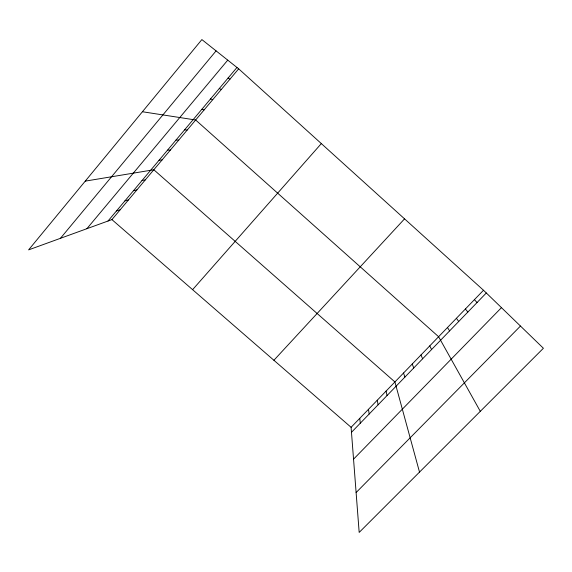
<?xml version="1.0" encoding="UTF-8"?>
<svg xmlns="http://www.w3.org/2000/svg" width="572" height="572" viewBox="0 0 572 572"><rect width="100%" height="100%" fill="white"/><g stroke="black" fill="none" stroke-linecap="round" stroke-linejoin="round"><path stroke-width="0.86" d="M60.439 238.317L216.08 50.872M86.88 228.707L227.735 60.139M108.001 221.028L236.958 67.475M111.919 219.605L238.667 68.826L201.88 39.582L28.6 249.885L111.919 219.605L351.094 427.305L359.173 532.418L543.4 348.262L483.497 290.254L238.667 68.826M192.6 289.668L321.328 143.593M273.902 360.267L404.547 218.854M351.094 427.305L483.497 290.254M351.48 432.31L486.307 292.978M353.539 459.173L501.465 307.65M356.106 492.556L520.47 326.054M116.423 210.996L120.206 209.745M124.896 200.908L128.543 199.835M133.419 190.762L136.922 189.868M141.992 180.552L145.352 179.837M85.249 181.131L153.825 169.755L394.909 381.953L419.512 472.1M159.03 160.267L162.098 159.917M167.496 150.193L170.413 150.021M176.004 140.054L178.779 140.069M184.563 129.865L187.194 130.059M142.421 111.74L195.653 119.998L438.602 336.722L480.301 411.339M201.83 109.302L204.154 109.881M210.539 98.935L212.712 99.707M219.298 88.51L221.314 89.468M228.099 78.021L229.965 79.179M474.417 299.649L477.055 302.538M465.393 308.994L467.86 312.04M456.413 318.289L458.715 321.493M447.483 327.534L449.613 330.895M429.772 345.867L431.574 349.542M420.985 354.962L422.622 358.787M412.248 364.007L413.728 367.982M403.553 373.001L404.876 377.127M386.05 391.126L387.058 395.545M377.241 400.243L378.085 404.812M368.475 409.316L369.169 414.035M359.759 418.332L360.296 423.194"/></g></svg>
